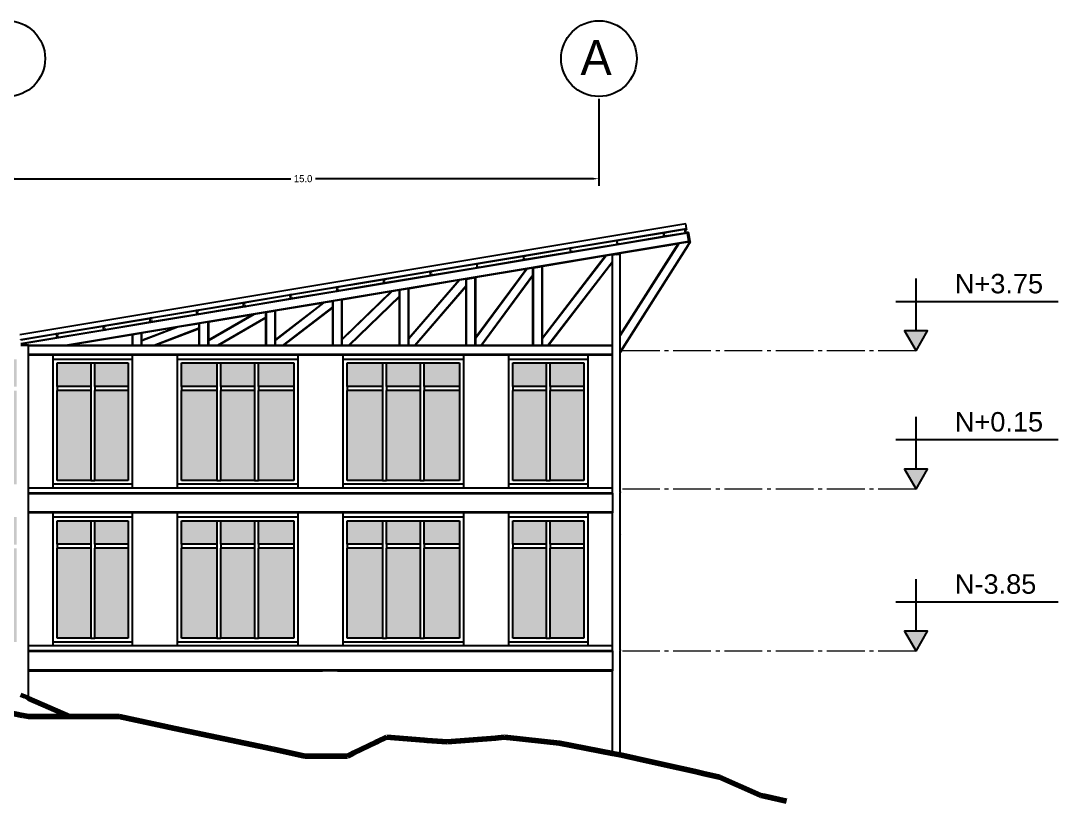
# Model space of a CAD drawing. Header units: metres. Extents: x -57 to 501, y 45 to 307.
# Drawn here: x 127.84 to 154.14, y 287.4 to 307.17 of the extents above; entities that cross this region are included whole.
import ezdxf

# ---------------------------------------------------------------- set-up
doc = ezdxf.new("R2010")
doc.units = ezdxf.units.M
doc.linetypes.add('ACAD_ISO04W100', pattern=[30, 24, -3, 0, -3])
doc.layers.add('Acotación', color=250, linetype='Continuous', lineweight=9)
doc.layers.add('atras', color=7, linetype='Continuous')
doc.styles.add('Anotativo', font='arial.ttf')
doc.dimstyles.get("Standard").update_dxf_attribs({"dimtxt": 0.18, "dimasz": 0.18, "dimexe": 0.18, "dimexo": 0.0625, "dimgap": 0.09, "dimtad": 0, "dimtih": 1, "dimtoh": 1, "dimdec": 1, "dimzin": 0, "dimdsep": 46, "dimtxsty": 'Standard', "dimcen": 0.09, "dimadec": 0, "dimazin": 0, "dimtfac": 1, "dimtdec": 1, "dimtofl": 0, "dimtmove": 0, "dimatfit": 3, "dimfxl": 1, "dimtolj": 1, "dimtzin": 0, "dimarcsym": 0})

# ---------------------------------------------------------------- blocks, each defined once
blk = doc.blocks.new('*D6')
at = {"layer": 'atras', "color": 0, "lineweight": -2, "transparency": 16777216}
for p, q in [((127.496, 305.19), (127.496, 302.989)), ((142.496, 305.19), (142.496, 302.989)), ((127.676, 303.169), (134.681, 303.169)), ((142.316, 303.169), (135.311, 303.169))]:
    blk.add_line(p, q, dxfattribs=at)
at = {"layer": 'atras', "color": 0, "transparency": 16777216}
for points in [[(127.676, 303.199), (127.676, 303.139), (127.496, 303.169)], [(142.316, 303.199), (142.316, 303.139), (142.496, 303.169)]]:
    blk.add_solid(points, dxfattribs=at)
at = {"layer": 'Defpoints', "color": 0, "transparency": 16777216}
for p in [(127.496, 305.252), (142.496, 305.252), (142.496, 303.169)]:
    blk.add_point(p, dxfattribs=at)
at = {"layer": 'atras', "color": 0, "transparency": 16777216, "insert": (134.996, 303.169), "char_height": 0.18, "attachment_point": 5}
blk.add_mtext('\\A1;15.0', dxfattribs=at)

msp = doc.modelspace()

# ---------------------------------------------------------------- hatches: boundary and pattern name
at = {"layer": 'atras', "true_color": 0x939598}
h = msp.add_hatch(color=252, dxfattribs=at)
h.dxf.hatch_style = 1
h.paths.add_polyline_path([(150.83, 299.312), (150.244, 299.312), (150.537, 298.805)])
at = {"layer": 'atras'}
h = msp.add_hatch(color=256, dxfattribs=at)
h.dxf.hatch_style = 1
h.set_gradient(color1=(199, 200, 202), name='HEMISPHERICAL')
h.paths.add_polyline_path([(111.212, 298.501), (110.362, 298.501), (110.362, 297.907), (111.212, 297.907)])
h.paths.add_polyline_path([(112.162, 298.501), (111.312, 298.501), (111.312, 297.907), (112.162, 297.907)])
h.paths.add_polyline_path([(111.212, 297.807), (110.362, 297.807), (110.362, 295.527), (111.212, 295.527)])
h.paths.add_polyline_path([(112.162, 297.807), (111.312, 297.807), (111.312, 295.527), (112.162, 295.527)])
h.paths.add_polyline_path([(114.412, 298.501), (113.512, 298.501), (113.512, 297.907), (114.412, 297.907)])
h.paths.add_polyline_path([(115.362, 298.501), (114.512, 298.501), (114.512, 297.907), (115.362, 297.907)])
h.paths.add_polyline_path([(116.362, 298.501), (115.462, 298.501), (115.462, 297.907), (116.362, 297.907)])
h.paths.add_polyline_path([(114.412, 297.807), (113.512, 297.807), (113.512, 295.527), (114.412, 295.527)])
h.paths.add_polyline_path([(115.362, 297.807), (114.512, 297.807), (114.512, 295.527), (115.362, 295.527)])
h.paths.add_polyline_path([(116.362, 297.807), (115.462, 297.807), (115.462, 295.527), (116.362, 295.527)])
h.paths.add_polyline_path([(118.612, 297.807), (117.712, 297.807), (117.712, 295.527), (118.612, 295.527)])
h.paths.add_polyline_path([(119.562, 297.807), (118.712, 297.807), (118.712, 295.527), (119.562, 295.527)])
h.paths.add_polyline_path([(120.562, 297.807), (119.662, 297.807), (119.662, 295.527), (120.562, 295.527)])
h.paths.add_polyline_path([(120.562, 298.501), (119.662, 298.501), (119.662, 297.907), (120.562, 297.907)])
h.paths.add_polyline_path([(119.562, 298.501), (118.712, 298.501), (118.712, 297.907), (119.562, 297.907)])
h.paths.add_polyline_path([(118.612, 298.501), (117.712, 298.501), (117.712, 297.907), (118.612, 297.907)])
h.paths.add_polyline_path([(114.412, 294.505), (113.512, 294.505), (113.512, 294.309), (114.412, 294.131)])
h.paths.add_polyline_path([(115.362, 294.505), (114.512, 294.505), (114.512, 294.111), (115.362, 293.944)])
h.paths.add_polyline_path([(116.362, 294.505), (115.462, 294.505), (115.462, 293.924), (115.528, 293.911), (116.362, 293.911)])
h.paths.add_polyline_path([(118.612, 294.505), (117.712, 294.505), (117.712, 293.911), (118.612, 293.911)])
h.paths.add_polyline_path([(119.562, 294.505), (118.712, 294.505), (118.712, 293.911), (119.562, 293.911)])
h.paths.add_polyline_path([(120.562, 294.505), (119.662, 294.505), (119.662, 293.911), (120.562, 293.911)])
h.paths.add_polyline_path([(120.562, 293.811), (119.662, 293.811), (119.662, 292.833), (119.987, 292.725), (120.553, 292.543), (120.562, 292.54)])
h.paths.add_polyline_path([(119.562, 293.811), (118.712, 293.811), (118.712, 293.15), (119.562, 292.867)])
h.paths.add_polyline_path([(118.612, 293.811), (117.712, 293.811), (117.712, 293.483), (118.612, 293.183)])
h.paths.add_polyline_path([(122.762, 298.501), (121.912, 298.501), (121.912, 297.907), (122.762, 297.907)])
h.paths.add_polyline_path([(123.712, 298.501), (122.862, 298.501), (122.862, 297.907), (123.712, 297.907)])
h.paths.add_polyline_path([(122.762, 297.807), (121.912, 297.807), (121.912, 295.527), (122.762, 295.527)])
h.paths.add_polyline_path([(123.712, 297.807), (122.862, 297.807), (122.862, 295.527), (123.712, 295.527)])
h.paths.add_polyline_path([(122.762, 294.505), (121.912, 294.505), (121.912, 293.911), (122.762, 293.911)])
h.paths.add_polyline_path([(123.712, 294.505), (122.862, 294.505), (122.862, 293.911), (123.712, 293.911)])
h.paths.add_polyline_path([(122.762, 293.811), (121.912, 293.811), (121.912, 292.087), (122.762, 291.802)])
h.paths.add_polyline_path([(123.712, 293.811), (122.862, 293.811), (122.862, 291.768), (123.533, 291.543), (123.568, 291.531), (123.712, 291.531)])
h.paths.add_polyline_path([(125.672, 298.591), (125.666, 298.591), (124.737, 298.591), (124.737, 297.897), (124.743, 297.897), (125.672, 297.897)])
h.paths.add_polyline_path([(126.708, 298.591), (126.696, 298.591), (125.772, 298.591), (125.772, 297.897), (125.778, 297.897), (126.696, 297.897), (126.708, 297.897)])
h.paths.add_polyline_path([(127.737, 298.591), (126.808, 298.591), (126.808, 297.897), (127.725, 297.897), (127.737, 297.897)])
h.paths.add_polyline_path([(129.612, 298.501), (128.762, 298.501), (128.762, 297.907), (129.612, 297.907)])
h.paths.add_polyline_path([(130.562, 298.501), (129.712, 298.501), (129.712, 297.907), (130.562, 297.907)])
h.paths.add_polyline_path([(130.562, 297.807), (129.712, 297.807), (129.712, 295.527), (130.562, 295.527)])
h.paths.add_polyline_path([(129.612, 297.807), (128.762, 297.807), (128.762, 295.527), (129.612, 295.527)])
h.paths.add_polyline_path([(127.737, 297.797), (126.808, 297.797), (126.808, 295.427), (127.737, 295.427)])
h.paths.add_polyline_path([(126.708, 297.797), (126.702, 297.797), (125.772, 297.797), (125.772, 295.427), (126.708, 295.427)])
h.paths.add_polyline_path([(125.672, 297.797), (125.666, 297.797), (124.737, 297.797), (124.737, 295.427), (124.83, 295.427), (125.672, 295.427)])
h.paths.add_polyline_path([(125.672, 294.143), (125.672, 294.496), (125.672, 294.527), (125.672, 294.543), (125.672, 294.595), (125.666, 294.595), (124.737, 294.595), (124.737, 293.901), (124.743, 293.901), (125.672, 293.901)])
h.paths.add_polyline_path([(126.708, 294.179), (126.708, 294.416), (126.708, 294.543), (126.708, 294.595), (126.696, 294.595), (125.772, 294.595), (125.772, 293.901), (125.778, 293.901), (126.696, 293.901), (126.708, 293.901), (126.708, 293.944)])
h.paths.add_polyline_path([(127.737, 294.306), (127.737, 294.543), (127.737, 294.595), (127.725, 294.595), (126.808, 294.595), (126.808, 293.901), (127.725, 293.901), (127.737, 293.901)])
h.paths.add_polyline_path([(125.672, 293.459), (125.672, 293.495), (125.672, 293.543), (125.672, 293.801), (125.666, 293.801), (124.743, 293.801), (124.737, 293.801), (124.737, 291.431), (125.666, 291.431), (125.672, 291.431), (125.672, 291.489), (125.672, 291.518), (125.672, 291.67), (125.672, 291.921), (125.672, 291.957), (125.672, 292.308), (125.672, 292.41), (125.672, 292.543), (125.672, 292.947), (125.672, 293.009), (125.672, 293.069), (125.672, 293.111)])
h.paths.add_polyline_path([(126.708, 293.199), (126.708, 293.348), (126.708, 293.543), (126.708, 293.801), (126.702, 293.801), (125.778, 293.801), (125.772, 293.801), (125.772, 291.431), (126.702, 291.431), (126.708, 291.431), (126.708, 291.488), (126.708, 291.819), (126.708, 291.854), (126.708, 291.973), (126.708, 292.219), (126.708, 292.543), (126.708, 292.772), (126.708, 292.852), (126.708, 292.892), (126.708, 292.95)])
h.paths.add_polyline_path([(127.737, 293.801), (126.808, 293.801), (126.808, 291.431), (127.737, 291.431)])
h.paths.add_polyline_path([(129.612, 294.505), (128.762, 294.505), (128.762, 293.911), (129.612, 293.911)])
h.paths.add_polyline_path([(130.562, 294.505), (129.712, 294.505), (129.712, 293.911), (130.562, 293.911)])
h.paths.add_polyline_path([(129.612, 293.811), (128.762, 293.811), (128.762, 291.531), (129.612, 291.531)])
h.paths.add_polyline_path([(130.562, 293.811), (129.712, 293.811), (129.712, 291.531), (130.562, 291.531)])
h.paths.add_polyline_path([(132.812, 298.501), (131.912, 298.501), (131.912, 297.907), (132.812, 297.907)])
h.paths.add_polyline_path([(133.762, 298.501), (132.912, 298.501), (132.912, 297.907), (133.762, 297.907)])
h.paths.add_polyline_path([(134.762, 298.501), (133.862, 298.501), (133.862, 297.907), (134.762, 297.907)])
h.paths.add_polyline_path([(137.012, 298.501), (136.112, 298.501), (136.112, 297.907), (137.012, 297.907)])
h.paths.add_polyline_path([(137.962, 298.501), (137.112, 298.501), (137.112, 297.907), (137.962, 297.907)])
h.paths.add_polyline_path([(141.162, 298.501), (140.312, 298.501), (140.312, 297.907), (141.162, 297.907)])
h.paths.add_polyline_path([(138.962, 298.501), (138.062, 298.501), (138.062, 297.907), (138.962, 297.907)])
h.paths.add_polyline_path([(142.112, 298.501), (141.262, 298.501), (141.262, 297.907), (142.112, 297.907)])
h.paths.add_polyline_path([(142.112, 297.807), (141.262, 297.807), (141.262, 295.527), (142.112, 295.527)])
h.paths.add_polyline_path([(141.162, 297.807), (140.312, 297.807), (140.312, 295.527), (141.162, 295.527)])
h.paths.add_polyline_path([(138.962, 297.807), (138.062, 297.807), (138.062, 295.527), (138.962, 295.527)])
h.paths.add_polyline_path([(137.962, 297.807), (137.112, 297.807), (137.112, 295.527), (137.962, 295.527)])
h.paths.add_polyline_path([(137.012, 297.807), (136.112, 297.807), (136.112, 295.527), (137.012, 295.527)])
h.paths.add_polyline_path([(134.762, 297.807), (133.862, 297.807), (133.862, 295.527), (134.762, 295.527)])
h.paths.add_polyline_path([(133.762, 297.807), (132.912, 297.807), (132.912, 295.527), (133.762, 295.527)])
h.paths.add_polyline_path([(132.812, 297.807), (131.912, 297.807), (131.912, 295.527), (132.812, 295.527)])
h.paths.add_polyline_path([(132.812, 294.505), (131.912, 294.505), (131.912, 293.911), (132.812, 293.911)])
h.paths.add_polyline_path([(133.762, 294.505), (132.912, 294.505), (132.912, 293.911), (133.762, 293.911)])
h.paths.add_polyline_path([(134.762, 294.505), (133.862, 294.505), (133.862, 293.911), (134.762, 293.911)])
h.paths.add_polyline_path([(134.762, 293.811), (133.862, 293.811), (133.862, 291.531), (134.762, 291.531)])
h.paths.add_polyline_path([(133.762, 293.811), (132.912, 293.811), (132.912, 291.531), (133.762, 291.531)])
h.paths.add_polyline_path([(132.812, 293.811), (131.912, 293.811), (131.912, 291.531), (132.812, 291.531)])
h.paths.add_polyline_path([(137.012, 294.505), (136.112, 294.505), (136.112, 293.911), (137.012, 293.911)])
h.paths.add_polyline_path([(137.962, 294.505), (137.112, 294.505), (137.112, 293.911), (137.962, 293.911)])
h.paths.add_polyline_path([(138.962, 294.505), (138.062, 294.505), (138.062, 293.911), (138.962, 293.911)])
h.paths.add_polyline_path([(138.962, 293.811), (138.062, 293.811), (138.062, 291.531), (138.962, 291.531)])
h.paths.add_polyline_path([(137.962, 293.811), (137.112, 293.811), (137.112, 291.531), (137.962, 291.531)])
h.paths.add_polyline_path([(137.012, 293.811), (136.112, 293.811), (136.112, 291.531), (137.012, 291.531)])
h.paths.add_polyline_path([(141.162, 294.505), (140.312, 294.505), (140.312, 293.911), (141.162, 293.911)])
h.paths.add_polyline_path([(142.112, 294.505), (141.262, 294.505), (141.262, 293.911), (142.112, 293.911)])
h.paths.add_polyline_path([(142.112, 293.811), (141.262, 293.811), (141.262, 291.531), (142.112, 291.531)])
h.paths.add_polyline_path([(141.162, 293.811), (140.312, 293.811), (140.312, 291.531), (141.162, 291.531)])
at = {"layer": 'atras', "true_color": 0x939598}
h = msp.add_hatch(color=252, dxfattribs=at)
h.dxf.hatch_style = 1
h.paths.add_polyline_path([(150.83, 295.812), (150.244, 295.812), (150.537, 295.305)])
h = msp.add_hatch(color=252, dxfattribs=at)
h.dxf.hatch_style = 1
h.paths.add_polyline_path([(150.83, 291.702), (150.244, 291.702), (150.537, 291.195)])

# ---------------------------------------------------------------- linework, layer by layer
at = {"layer": 'Acotación', "color": 252, "linetype": 'ACAD_ISO04W100', "ltscale": 0.04, "true_color": 0x939598}
for p, q in [((150.537, 298.805), (143.095, 298.805)), ((150.537, 295.305), (143.095, 295.305)), ((150.537, 291.195), (143.095, 291.195))]:
    msp.add_line(p, q, dxfattribs=at)
at = {"layer": 'atras', "color": 251, "true_color": 0x636466}
for p, q in [((144.698, 302.024), (127.818, 299.211)), ((144.718, 301.906), (144.698, 302.024)), ((144.737, 301.792), (127.837, 298.975)), ((127.838, 299.093), (144.718, 301.906)), ((142.991, 301.612), (144.125, 301.801)), ((144.141, 301.703), (143.007, 301.514)), ((144.174, 301.81), (144.125, 301.801)), ((144.125, 301.801), (144.141, 301.703)), ((144.17, 301.804), (144.131, 301.797)), ((144.131, 301.797), (144.146, 301.709)), ((144.141, 301.703), (144.191, 301.711)), ((144.146, 301.709), (144.185, 301.715)), ((144.174, 301.784), (144.17, 301.804)), ((144.174, 301.81), (144.669, 301.892)), ((144.178, 301.785), (144.174, 301.81)), ((144.178, 301.785), (144.174, 301.784)), ((144.182, 301.735), (144.187, 301.736)), ((144.185, 301.715), (144.182, 301.735)), ((144.191, 301.711), (144.187, 301.736)), ((144.686, 301.793), (144.191, 301.711)), ((144.719, 301.9), (144.669, 301.892)), ((144.669, 301.892), (144.686, 301.793)), ((144.715, 301.895), (144.675, 301.888)), ((144.675, 301.888), (144.69, 301.799)), ((144.686, 301.793), (144.735, 301.802)), ((144.69, 301.799), (144.729, 301.806)), ((144.718, 301.875), (144.715, 301.895)), ((144.719, 301.9), (144.718, 301.906)), ((144.723, 301.876), (144.718, 301.875)), ((144.723, 301.876), (144.719, 301.9)), ((144.726, 301.826), (144.731, 301.826)), ((144.729, 301.806), (144.726, 301.826)), ((144.735, 301.802), (144.731, 301.826)), ((144.736, 301.795), (144.735, 301.802)), ((144.775, 301.802), (144.736, 301.795)), ((144.737, 301.792), (144.736, 301.795)), ((144.738, 301.786), (144.737, 301.792)), ((144.777, 301.792), (144.738, 301.786)), ((144.773, 301.575), (144.738, 301.786)), ((144.777, 301.792), (144.775, 301.802)), ((144.813, 301.575), (144.777, 301.792)), ((144.773, 301.575), (128.97, 298.941)), ((141.807, 301.415), (142.941, 301.604)), ((142.958, 301.505), (141.823, 301.316)), ((142.991, 301.612), (142.941, 301.604)), ((142.941, 301.604), (142.958, 301.505)), ((142.987, 301.607), (142.947, 301.6)), ((142.947, 301.6), (142.962, 301.511)), ((142.958, 301.505), (143.007, 301.514)), ((142.962, 301.511), (143.001, 301.518)), ((142.99, 301.587), (142.987, 301.607)), ((142.995, 301.588), (142.99, 301.587)), ((142.995, 301.588), (142.991, 301.612)), ((142.998, 301.538), (143.003, 301.538)), ((143.001, 301.518), (142.998, 301.538)), ((143.007, 301.514), (143.003, 301.538)), ((144.518, 301.522), (143.035, 301.275)), ((144.509, 301.514), (143.037, 299.193)), ((144.497, 301.512), (143.037, 299.212)), ((144.758, 301.494), (143.037, 298.782)), ((144.751, 301.465), (143.037, 298.764)), ((144.497, 301.512), (144.509, 301.514)), ((144.509, 301.514), (144.516, 301.515)), ((144.518, 301.522), (144.516, 301.515)), ((144.516, 301.515), (144.516, 301.515)), ((144.528, 301.524), (144.518, 301.522)), ((144.764, 301.563), (144.528, 301.524)), ((144.814, 301.565), (144.751, 301.465)), ((144.758, 301.494), (144.751, 301.465)), ((144.801, 301.563), (144.758, 301.494)), ((144.773, 301.558), (144.758, 301.494)), ((144.775, 301.565), (144.764, 301.563)), ((144.774, 301.568), (144.773, 301.575)), ((144.815, 301.565), (144.773, 301.558)), ((144.775, 301.565), (144.773, 301.558)), ((144.773, 301.558), (144.801, 301.563)), ((144.773, 301.558), (144.773, 301.558)), ((144.813, 301.575), (144.774, 301.568)), ((144.775, 301.565), (144.774, 301.568)), ((144.801, 301.563), (144.814, 301.565)), ((144.815, 301.565), (144.813, 301.575)), ((144.814, 301.565), (144.815, 301.565)), ((144.814, 301.565), (144.815, 301.565)), ((144.814, 301.565), (144.815, 301.565)), ((139.44, 301.021), (140.574, 301.21)), ((140.623, 301.218), (140.574, 301.21)), ((140.574, 301.21), (140.59, 301.111)), ((140.619, 301.212), (140.58, 301.205)), ((140.58, 301.205), (140.595, 301.117)), ((140.623, 301.192), (140.619, 301.212)), ((140.623, 301.218), (141.758, 301.407)), ((140.627, 301.193), (140.623, 301.218)), ((140.627, 301.193), (140.623, 301.192)), ((141.774, 301.308), (140.64, 301.119)), ((142.676, 301.215), (141.064, 299.122)), ((142.662, 301.213), (141.064, 300.947)), ((142.656, 301.205), (141.104, 299.19)), ((141.758, 301.407), (141.774, 301.308)), ((141.763, 301.403), (141.778, 301.314)), ((141.774, 301.308), (141.823, 301.316)), ((141.778, 301.314), (141.818, 301.321)), ((141.818, 301.321), (141.814, 301.34)), ((141.823, 301.316), (141.819, 301.341)), ((142.835, 301.242), (142.676, 301.215)), ((143.035, 301.275), (142.835, 301.242)), ((142.837, 301.232), (142.835, 301.242)), ((142.937, 301.249), (142.837, 301.232)), ((142.837, 301.063), (142.837, 301.232)), ((142.937, 301.249), (142.987, 301.257)), ((142.987, 301.257), (142.997, 301.259)), ((142.997, 301.259), (143.037, 301.265)), ((142.997, 301.259), (142.997, 301.259)), ((143.037, 301.269), (143.035, 301.275)), ((143.037, 301.265), (143.037, 301.269)), ((143.037, 299.212), (143.037, 301.265)), ((143.037, 301.265), (143.037, 301.265)), ((138.256, 300.823), (139.39, 301.012)), ((139.407, 300.914), (138.272, 300.725)), ((139.44, 301.021), (139.39, 301.012)), ((139.39, 301.012), (139.407, 300.914)), ((139.436, 301.015), (139.396, 301.008)), ((139.396, 301.008), (139.411, 300.919)), ((139.407, 300.914), (139.456, 300.922)), ((139.411, 300.919), (139.45, 300.926)), ((139.439, 300.995), (139.436, 301.015)), ((139.444, 300.996), (139.439, 300.995)), ((139.444, 300.996), (139.44, 301.021)), ((139.447, 300.946), (139.452, 300.947)), ((139.45, 300.926), (139.447, 300.946)), ((139.456, 300.922), (139.452, 300.947)), ((140.59, 301.111), (139.456, 300.922)), ((140.59, 301.111), (140.64, 301.119)), ((140.595, 301.117), (140.634, 301.123)), ((140.631, 301.143), (140.636, 301.144)), ((140.634, 301.123), (140.631, 301.143)), ((140.64, 301.119), (140.636, 301.144)), ((140.834, 300.908), (141.054, 300.945)), ((141.054, 300.945), (141.064, 300.947)), ((141.054, 298.941), (141.054, 300.945)), ((141.064, 300.94), (141.064, 300.947)), ((141.064, 299.138), (141.064, 300.94)), ((142.837, 301.063), (141.203, 298.941)), ((142.757, 300.943), (141.216, 298.941)), ((142.837, 301.047), (142.767, 300.956)), ((142.837, 301.047), (142.837, 301.063)), ((142.837, 298.941), (142.837, 301.047)), ((137.072, 300.626), (138.207, 300.815)), ((138.223, 300.716), (137.089, 300.527)), ((138.256, 300.823), (138.207, 300.815)), ((138.207, 300.815), (138.223, 300.716)), ((138.252, 300.817), (138.212, 300.811)), ((138.212, 300.811), (138.227, 300.722)), ((138.255, 300.798), (138.252, 300.817)), ((138.26, 300.799), (138.255, 300.798)), ((138.26, 300.799), (138.256, 300.823)), ((139.362, 298.941), (139.362, 300.663)), ((140.668, 300.881), (139.372, 299.126)), ((140.654, 300.878), (139.372, 300.665)), ((139.372, 299.143), (139.372, 300.658)), ((140.649, 300.871), (139.412, 299.197)), ((140.824, 300.721), (139.509, 298.941)), ((140.824, 300.705), (139.521, 298.941)), ((140.654, 300.878), (140.649, 300.871)), ((140.668, 300.881), (140.654, 300.878)), ((140.824, 300.907), (140.668, 300.881)), ((140.824, 300.907), (140.834, 300.908)), ((140.824, 300.721), (140.824, 300.907)), ((140.824, 298.941), (140.824, 300.651)), ((140.834, 298.941), (140.834, 300.908)), ((134.705, 300.231), (135.839, 300.42)), ((135.889, 300.429), (135.839, 300.42)), ((135.839, 300.42), (135.856, 300.322)), ((135.885, 300.423), (135.845, 300.416)), ((135.845, 300.416), (135.86, 300.328)), ((135.888, 300.403), (135.885, 300.423)), ((135.893, 300.404), (135.888, 300.403)), ((135.889, 300.429), (137.023, 300.618)), ((135.893, 300.404), (135.889, 300.429)), ((137.039, 300.519), (135.905, 300.33)), ((137.023, 300.618), (137.039, 300.519)), ((137.029, 300.614), (137.044, 300.525)), ((137.039, 300.519), (137.089, 300.527)), ((137.044, 300.525), (137.083, 300.531)), ((137.071, 300.6), (137.068, 300.62)), ((137.076, 300.601), (137.071, 300.6)), ((137.076, 300.601), (137.072, 300.626)), ((137.08, 300.551), (137.085, 300.552)), ((137.083, 300.531), (137.08, 300.551)), ((137.089, 300.527), (137.085, 300.552)), ((138.962, 300.596), (137.679, 299.11)), ((138.947, 300.594), (137.679, 300.382)), ((138.94, 300.586), (137.719, 299.171)), ((139.132, 300.456), (137.825, 298.941)), ((139.132, 300.441), (137.838, 298.941)), ((138.947, 300.594), (138.94, 300.586)), ((138.962, 300.596), (138.947, 300.594)), ((139.132, 300.625), (138.962, 300.596)), ((139.132, 300.456), (139.132, 300.625)), ((139.132, 300.441), (139.132, 300.456)), ((139.132, 300.409), (139.132, 300.441)), ((139.132, 300.394), (139.132, 300.409)), ((139.132, 298.941), (139.132, 300.394)), ((139.142, 298.941), (139.142, 300.626)), ((133.521, 300.034), (134.656, 300.223)), ((134.672, 300.125), (133.538, 299.935)), ((134.705, 300.231), (134.656, 300.223)), ((134.656, 300.223), (134.672, 300.125)), ((134.701, 300.226), (134.661, 300.219)), ((134.661, 300.219), (134.676, 300.13)), ((134.672, 300.125), (134.721, 300.133)), ((134.676, 300.13), (134.716, 300.137)), ((134.704, 300.206), (134.701, 300.226)), ((134.709, 300.207), (134.704, 300.206)), ((134.709, 300.207), (134.705, 300.231)), ((134.712, 300.157), (134.717, 300.157)), ((134.716, 300.137), (134.712, 300.157)), ((134.721, 300.133), (134.717, 300.157)), ((135.856, 300.322), (134.721, 300.133)), ((135.856, 300.322), (135.905, 300.33)), ((135.86, 300.328), (135.899, 300.334)), ((135.896, 300.354), (135.901, 300.355)), ((135.899, 300.334), (135.896, 300.354)), ((135.905, 300.33), (135.901, 300.355)), ((137.247, 300.31), (135.987, 299.094)), ((137.23, 300.308), (135.987, 300.1)), ((137.222, 300.3), (136.027, 299.146)), ((137.439, 300.189), (136.145, 298.941)), ((137.439, 300.176), (136.16, 298.941)), ((137.23, 300.308), (137.222, 300.3)), ((137.247, 300.31), (137.23, 300.308)), ((137.439, 300.342), (137.247, 300.31)), ((137.449, 300.344), (137.439, 300.342)), ((137.439, 300.189), (137.439, 300.342)), ((137.439, 300.176), (137.439, 300.189)), ((137.439, 300.151), (137.439, 300.176)), ((137.439, 300.137), (137.439, 300.151)), ((137.439, 298.941), (137.439, 300.137)), ((137.669, 300.381), (137.449, 300.344)), ((137.449, 298.941), (137.449, 300.344)), ((137.679, 300.382), (137.669, 300.381)), ((137.669, 298.941), (137.669, 300.381)), ((137.679, 300.376), (137.679, 300.382)), ((137.679, 299.125), (137.679, 300.376)), ((132.338, 299.837), (133.472, 300.026)), ((133.488, 299.927), (132.354, 299.738)), ((133.521, 300.034), (133.472, 300.026)), ((133.472, 300.026), (133.488, 299.927)), ((133.517, 300.028), (133.478, 300.022)), ((133.478, 300.022), (133.493, 299.933)), ((133.488, 299.927), (133.538, 299.935)), ((133.493, 299.933), (133.532, 299.94)), ((133.52, 300.009), (133.517, 300.028)), ((133.525, 300.009), (133.52, 300.009)), ((133.525, 300.009), (133.521, 300.034)), ((133.529, 299.959), (133.534, 299.96)), ((133.532, 299.94), (133.529, 299.959)), ((133.538, 299.935), (133.534, 299.96)), ((135.516, 300.022), (134.294, 299.08)), ((135.496, 300.019), (134.294, 299.818)), ((135.485, 300.01), (134.334, 299.123)), ((135.747, 299.921), (134.475, 298.941)), ((135.747, 299.909), (134.491, 298.941)), ((135.496, 300.019), (135.485, 300.01)), ((135.516, 300.022), (135.496, 300.019)), ((135.747, 300.06), (135.516, 300.022)), ((135.757, 300.062), (135.747, 300.06)), ((135.747, 299.921), (135.747, 300.06)), ((135.747, 299.909), (135.747, 299.921)), ((135.747, 299.89), (135.747, 299.909)), ((135.747, 299.878), (135.747, 299.89)), ((135.747, 298.941), (135.747, 299.878)), ((135.977, 300.099), (135.757, 300.062)), ((135.757, 298.941), (135.757, 300.062)), ((135.987, 300.1), (135.977, 300.099)), ((135.977, 298.941), (135.977, 300.099)), ((135.987, 300.094), (135.987, 300.1)), ((135.987, 299.108), (135.987, 300.094)), ((129.97, 299.442), (131.105, 299.631)), ((131.154, 299.64), (131.105, 299.631)), ((131.105, 299.631), (131.121, 299.533)), ((131.15, 299.634), (131.11, 299.627)), ((131.11, 299.627), (131.125, 299.538)), ((131.153, 299.614), (131.15, 299.634)), ((131.158, 299.615), (131.153, 299.614)), ((131.154, 299.64), (132.288, 299.829)), ((131.158, 299.615), (131.154, 299.64)), ((132.305, 299.73), (131.17, 299.541)), ((132.338, 299.837), (132.288, 299.829)), ((132.288, 299.829), (132.305, 299.73)), ((132.334, 299.831), (132.294, 299.825)), ((132.294, 299.825), (132.309, 299.736)), ((132.305, 299.73), (132.354, 299.738)), ((132.309, 299.736), (132.348, 299.742)), ((132.337, 299.811), (132.334, 299.831)), ((132.342, 299.812), (132.337, 299.811)), ((132.342, 299.812), (132.338, 299.837)), ((132.345, 299.762), (132.35, 299.763)), ((132.348, 299.742), (132.345, 299.762)), ((132.354, 299.738), (132.35, 299.763)), ((133.744, 299.727), (132.602, 299.068)), ((133.716, 299.722), (132.602, 299.536)), ((133.7, 299.713), (132.642, 299.102)), ((134.054, 299.651), (132.822, 298.941)), ((134.054, 299.64), (132.842, 298.941)), ((133.716, 299.722), (133.7, 299.713)), ((133.744, 299.727), (133.716, 299.722)), ((134.054, 299.778), (133.744, 299.727)), ((134.064, 299.78), (134.054, 299.778)), ((134.054, 299.651), (134.054, 299.778)), ((134.054, 299.64), (134.054, 299.651)), ((134.054, 299.628), (134.054, 299.64)), ((134.054, 299.617), (134.054, 299.628)), ((134.054, 298.941), (134.054, 299.617)), ((134.284, 299.817), (134.064, 299.78)), ((134.064, 298.941), (134.064, 299.78)), ((134.294, 299.818), (134.284, 299.817)), ((134.284, 298.941), (134.284, 299.817)), ((134.294, 299.812), (134.294, 299.818)), ((134.294, 299.092), (134.294, 299.812)), ((128.787, 299.245), (129.921, 299.434)), ((129.937, 299.335), (128.803, 299.146)), ((129.97, 299.442), (129.921, 299.434)), ((129.921, 299.434), (129.937, 299.335)), ((129.966, 299.437), (129.927, 299.43)), ((129.927, 299.43), (129.941, 299.341)), ((129.937, 299.335), (129.987, 299.344)), ((129.941, 299.341), (129.981, 299.348)), ((129.969, 299.417), (129.966, 299.437)), ((129.974, 299.418), (129.969, 299.417)), ((129.974, 299.418), (129.97, 299.442)), ((129.978, 299.367), (129.983, 299.368)), ((129.981, 299.348), (129.978, 299.367)), ((129.987, 299.344), (129.983, 299.368)), ((131.121, 299.533), (129.987, 299.344)), ((131.815, 299.405), (130.909, 299.059)), ((131.766, 299.397), (130.909, 299.254)), ((131.735, 299.385), (130.949, 299.085)), ((131.121, 299.533), (131.17, 299.541)), ((131.125, 299.538), (131.165, 299.545)), ((131.161, 299.565), (131.166, 299.566)), ((131.165, 299.545), (131.161, 299.565)), ((131.17, 299.541), (131.166, 299.566)), ((132.362, 299.378), (131.218, 298.941)), ((132.362, 299.368), (131.245, 298.941)), ((131.766, 299.397), (131.735, 299.385)), ((131.815, 299.405), (131.766, 299.397)), ((132.362, 299.496), (131.815, 299.405)), ((132.372, 299.498), (132.362, 299.496)), ((132.362, 299.378), (132.362, 299.496)), ((132.362, 299.368), (132.362, 299.378)), ((132.362, 299.363), (132.362, 299.368)), ((132.362, 299.352), (132.362, 299.363)), ((132.362, 298.941), (132.362, 299.352)), ((132.592, 299.535), (132.372, 299.498)), ((132.372, 298.941), (132.372, 299.498)), ((132.602, 299.536), (132.592, 299.535)), ((132.592, 298.941), (132.592, 299.535)), ((132.602, 299.53), (132.602, 299.536)), ((132.602, 299.079), (132.602, 299.53)), ((128.754, 299.138), (127.837, 298.985)), ((127.837, 299.098), (127.838, 299.093)), ((127.839, 299.087), (127.838, 299.093)), ((127.839, 299.087), (128.737, 299.237)), ((128.787, 299.245), (128.737, 299.237)), ((128.737, 299.237), (128.754, 299.138)), ((128.782, 299.239), (128.743, 299.233)), ((128.743, 299.233), (128.758, 299.144)), ((128.754, 299.138), (128.803, 299.146)), ((128.758, 299.144), (128.797, 299.15)), ((128.786, 299.22), (128.782, 299.239)), ((128.791, 299.22), (128.786, 299.22)), ((128.791, 299.22), (128.787, 299.245)), ((128.794, 299.17), (128.799, 299.171)), ((128.797, 299.15), (128.794, 299.17)), ((128.803, 299.146), (128.799, 299.171)), ((130.669, 299.214), (129.03, 298.941)), ((130.679, 299.216), (130.669, 299.214)), ((130.669, 299.207), (130.669, 299.214)), ((130.669, 298.941), (130.669, 299.207)), ((130.899, 299.252), (130.679, 299.216)), ((130.679, 298.941), (130.679, 299.216)), ((130.909, 299.254), (130.899, 299.252)), ((130.899, 298.941), (130.899, 299.252)), ((130.909, 299.247), (130.909, 299.254)), ((130.909, 299.069), (130.909, 299.247)), ((130.939, 299.081), (130.909, 299.069)), ((130.949, 299.085), (130.939, 299.081)), ((132.632, 299.097), (132.602, 299.079)), ((132.602, 299.079), (132.602, 299.068)), ((132.642, 299.102), (132.632, 299.097)), ((134.324, 299.116), (134.294, 299.092)), ((134.294, 299.092), (134.294, 299.08)), ((134.294, 298.941), (134.294, 299.08)), ((134.334, 299.123), (134.324, 299.116)), ((136.017, 299.137), (135.987, 299.108)), ((135.987, 299.108), (135.987, 299.094)), ((135.987, 298.941), (135.987, 299.094)), ((136.027, 299.146), (136.017, 299.137)), ((137.709, 299.16), (137.679, 299.125)), ((137.679, 299.125), (137.679, 299.11)), ((137.679, 298.941), (137.679, 299.11)), ((137.719, 299.171), (137.709, 299.16)), ((139.402, 299.184), (139.372, 299.143)), ((139.372, 299.143), (139.372, 299.126)), ((139.372, 298.941), (139.372, 299.126)), ((139.412, 299.197), (139.402, 299.184)), ((141.094, 299.177), (141.064, 299.138)), ((141.064, 299.138), (141.064, 299.122)), ((141.064, 298.941), (141.064, 299.122)), ((141.104, 299.19), (141.094, 299.177)), ((143.037, 299.193), (143.037, 299.212)), ((143.037, 298.782), (143.037, 299.193)), ((128.037, 298.951), (127.837, 298.951)), ((127.937, 298.941), (127.837, 298.941)), ((128.037, 298.941), (127.937, 298.941)), ((128.037, 298.941), (128.037, 298.951)), ((128.97, 298.941), (128.037, 298.941)), ((128.037, 298.931), (128.037, 298.941)), ((142.837, 298.931), (128.037, 298.931)), ((128.037, 298.711), (128.037, 298.931)), ((129.03, 298.941), (128.97, 298.941)), ((129.07, 298.941), (129.03, 298.941)), ((130.669, 298.941), (129.07, 298.941)), ((130.669, 298.941), (130.679, 298.941)), ((130.899, 298.941), (130.679, 298.941)), ((130.899, 298.941), (130.909, 298.941)), ((130.909, 299.069), (130.909, 299.059)), ((130.909, 298.941), (130.909, 299.059)), ((131.218, 298.941), (130.909, 298.941)), ((131.218, 298.941), (131.245, 298.941)), ((131.258, 298.941), (131.245, 298.941)), ((131.285, 298.941), (131.258, 298.941)), ((132.362, 298.941), (131.285, 298.941)), ((132.362, 298.941), (132.372, 298.941)), ((132.592, 298.941), (132.372, 298.941)), ((132.592, 298.941), (132.602, 298.941)), ((132.602, 298.941), (132.602, 299.068)), ((132.822, 298.941), (132.602, 298.941)), ((132.822, 298.941), (132.842, 298.941)), ((132.862, 298.941), (132.842, 298.941)), ((132.882, 298.941), (132.862, 298.941)), ((134.054, 298.941), (132.882, 298.941)), ((134.054, 298.941), (134.064, 298.941)), ((134.284, 298.941), (134.064, 298.941)), ((134.284, 298.941), (134.294, 298.941)), ((134.475, 298.941), (134.294, 298.941)), ((134.475, 298.941), (134.491, 298.941)), ((134.515, 298.941), (134.491, 298.941)), ((134.531, 298.941), (134.515, 298.941)), ((135.747, 298.941), (134.531, 298.941)), ((135.747, 298.941), (135.757, 298.941)), ((135.977, 298.941), (135.757, 298.941)), ((135.977, 298.941), (135.987, 298.941)), ((136.145, 298.941), (135.987, 298.941)), ((136.145, 298.941), (136.16, 298.941)), ((136.185, 298.941), (136.16, 298.941)), ((136.2, 298.941), (136.185, 298.941)), ((137.439, 298.941), (136.2, 298.941)), ((137.439, 298.941), (137.449, 298.941)), ((137.669, 298.941), (137.449, 298.941)), ((137.669, 298.941), (137.679, 298.941)), ((137.825, 298.941), (137.679, 298.941)), ((137.825, 298.941), (137.838, 298.941)), ((137.865, 298.941), (137.838, 298.941)), ((137.878, 298.941), (137.865, 298.941)), ((139.132, 298.941), (137.878, 298.941)), ((139.132, 298.941), (139.142, 298.941)), ((139.362, 298.941), (139.142, 298.941)), ((139.362, 298.941), (139.372, 298.941)), ((139.509, 298.941), (139.372, 298.941)), ((139.509, 298.941), (139.521, 298.941)), ((139.549, 298.941), (139.521, 298.941)), ((139.561, 298.941), (139.549, 298.941)), ((140.824, 298.941), (139.561, 298.941)), ((140.824, 298.941), (140.834, 298.941)), ((141.054, 298.941), (140.834, 298.941)), ((141.054, 298.941), (141.064, 298.941)), ((141.203, 298.941), (141.064, 298.941)), ((141.203, 298.941), (141.216, 298.941)), ((141.243, 298.941), (141.216, 298.941)), ((141.256, 298.941), (141.243, 298.941)), ((142.757, 298.941), (141.256, 298.941)), ((142.767, 298.941), (142.757, 298.941)), ((142.837, 298.941), (142.767, 298.941)), ((142.837, 298.931), (142.837, 298.941)), ((142.837, 298.711), (142.837, 298.931)), ((128.037, 298.701), (128.037, 298.711)), ((142.837, 298.711), (128.037, 298.711)), ((142.837, 298.701), (128.037, 298.701)), ((128.037, 298.697), (128.037, 298.701)), ((128.662, 298.697), (128.037, 298.697)), ((128.037, 295.327), (128.037, 298.697)), ((128.662, 298.601), (128.662, 298.697)), ((128.662, 298.601), (130.662, 298.601)), ((128.662, 295.427), (128.662, 298.601)), ((131.812, 298.697), (130.662, 298.697)), ((130.662, 298.697), (130.662, 298.601)), ((130.662, 298.601), (130.662, 295.427)), ((131.812, 298.601), (131.812, 298.697)), ((131.812, 295.427), (131.812, 298.601)), ((131.812, 298.601), (134.862, 298.601)), ((136.012, 298.697), (134.862, 298.697)), ((134.862, 298.697), (134.862, 298.601)), ((134.862, 298.601), (134.862, 295.427)), ((136.012, 298.601), (136.012, 298.697)), ((136.012, 295.427), (136.012, 298.601)), ((136.012, 298.601), (139.062, 298.601)), ((140.212, 298.697), (139.062, 298.697)), ((139.062, 298.697), (139.062, 298.601)), ((139.062, 298.601), (139.062, 295.427)), ((140.212, 298.601), (140.212, 298.697)), ((140.212, 298.601), (142.212, 298.601)), ((140.212, 295.427), (140.212, 298.601)), ((142.837, 298.697), (142.212, 298.697)), ((142.212, 298.697), (142.212, 298.601)), ((142.212, 298.601), (142.212, 295.427)), ((142.837, 298.701), (142.837, 298.711)), ((142.837, 298.701), (142.837, 298.697)), ((142.837, 295.327), (142.837, 298.697)), ((143.037, 298.764), (143.037, 298.782)), ((143.037, 295.327), (143.037, 298.764)), ((128.762, 297.907), (128.762, 298.501)), ((128.762, 298.501), (129.612, 298.501)), ((129.612, 298.501), (129.712, 298.501)), ((129.612, 298.501), (129.612, 297.907)), ((129.712, 297.907), (129.712, 298.501)), ((129.712, 298.501), (130.562, 298.501)), ((130.562, 298.501), (130.562, 297.907)), ((131.912, 297.907), (131.912, 298.501)), ((131.912, 298.501), (132.812, 298.501)), ((132.812, 298.501), (132.912, 298.501)), ((132.812, 298.501), (132.812, 297.907)), ((132.912, 298.501), (133.762, 298.501)), ((132.912, 297.907), (132.912, 298.501)), ((133.762, 298.501), (133.862, 298.501)), ((133.762, 298.501), (133.762, 297.907)), ((133.862, 297.907), (133.862, 298.501)), ((133.862, 298.501), (134.762, 298.501)), ((134.762, 298.501), (134.762, 297.907)), ((136.112, 297.907), (136.112, 298.501)), ((136.112, 298.501), (137.012, 298.501)), ((137.012, 298.501), (137.112, 298.501)), ((137.012, 298.501), (137.012, 297.907)), ((137.112, 298.501), (137.962, 298.501)), ((137.112, 297.907), (137.112, 298.501)), ((137.962, 298.501), (137.962, 297.907)), ((137.962, 298.501), (138.062, 298.501)), ((138.062, 297.907), (138.062, 298.501)), ((138.062, 298.501), (138.962, 298.501)), ((138.962, 298.501), (138.962, 297.907)), ((140.312, 297.907), (140.312, 298.501)), ((140.312, 298.501), (141.162, 298.501)), ((141.162, 298.501), (141.262, 298.501)), ((141.162, 298.501), (141.162, 297.907)), ((141.262, 297.907), (141.262, 298.501)), ((141.262, 298.501), (142.112, 298.501)), ((142.112, 298.501), (142.112, 297.907)), ((129.612, 297.907), (128.762, 297.907)), ((128.762, 297.907), (128.762, 297.807)), ((129.612, 297.807), (128.762, 297.807)), ((128.762, 295.527), (128.762, 297.807)), ((129.612, 297.907), (129.612, 297.807)), ((129.612, 297.807), (129.612, 295.527)), ((130.562, 297.907), (129.712, 297.907)), ((129.712, 297.907), (129.712, 297.807)), ((130.562, 297.807), (129.712, 297.807)), ((129.712, 295.527), (129.712, 297.807)), ((130.562, 297.907), (130.562, 297.807)), ((130.562, 297.807), (130.562, 295.527)), ((132.812, 297.907), (131.912, 297.907)), ((131.912, 297.907), (131.912, 297.807)), ((132.812, 297.807), (131.912, 297.807)), ((131.912, 295.527), (131.912, 297.807)), ((132.812, 297.907), (132.812, 297.807)), ((132.812, 297.807), (132.812, 295.527)), ((133.762, 297.907), (132.912, 297.907)), ((132.912, 297.907), (132.912, 297.807)), ((133.762, 297.807), (132.912, 297.807)), ((132.912, 295.527), (132.912, 297.807)), ((133.762, 297.907), (133.762, 297.807)), ((133.762, 297.807), (133.762, 295.527)), ((134.762, 297.907), (133.862, 297.907)), ((133.862, 297.907), (133.862, 297.807)), ((134.762, 297.807), (133.862, 297.807)), ((133.862, 295.527), (133.862, 297.807)), ((134.762, 297.907), (134.762, 297.807)), ((134.762, 297.807), (134.762, 295.527)), ((137.012, 297.907), (136.112, 297.907)), ((136.112, 297.907), (136.112, 297.807)), ((137.012, 297.807), (136.112, 297.807)), ((136.112, 295.527), (136.112, 297.807)), ((137.012, 297.907), (137.012, 297.807)), ((137.012, 297.807), (137.012, 295.527)), ((137.962, 297.907), (137.112, 297.907)), ((137.112, 297.907), (137.112, 297.807)), ((137.962, 297.807), (137.112, 297.807)), ((137.112, 295.527), (137.112, 297.807)), ((137.962, 297.907), (137.962, 297.807)), ((137.962, 297.807), (137.962, 295.527)), ((138.962, 297.907), (138.062, 297.907)), ((138.062, 297.907), (138.062, 297.807)), ((138.962, 297.807), (138.062, 297.807)), ((138.062, 295.527), (138.062, 297.807)), ((138.962, 297.907), (138.962, 297.807)), ((138.962, 297.807), (138.962, 295.527)), ((141.162, 297.907), (140.312, 297.907)), ((140.312, 297.907), (140.312, 297.807)), ((141.162, 297.807), (140.312, 297.807)), ((140.312, 295.527), (140.312, 297.807)), ((141.162, 297.907), (141.162, 297.807)), ((141.162, 297.807), (141.162, 295.527)), ((142.112, 297.907), (141.262, 297.907)), ((141.262, 297.907), (141.262, 297.807)), ((142.112, 297.807), (141.262, 297.807)), ((141.262, 295.527), (141.262, 297.807)), ((142.112, 297.907), (142.112, 297.807)), ((142.112, 297.807), (142.112, 295.527)), ((130.662, 295.427), (128.662, 295.427)), ((128.662, 295.327), (128.662, 295.427)), ((129.612, 295.527), (128.762, 295.527)), ((129.612, 295.527), (129.712, 295.527)), ((130.562, 295.527), (129.712, 295.527)), ((130.662, 295.427), (130.662, 295.327)), ((134.862, 295.427), (131.812, 295.427)), ((131.812, 295.327), (131.812, 295.427)), ((132.812, 295.527), (131.912, 295.527)), ((132.812, 295.527), (132.912, 295.527)), ((133.762, 295.527), (132.912, 295.527)), ((133.762, 295.527), (133.862, 295.527)), ((134.762, 295.527), (133.862, 295.527)), ((134.862, 295.427), (134.862, 295.327)), ((139.062, 295.427), (136.012, 295.427)), ((136.012, 295.327), (136.012, 295.427)), ((137.012, 295.527), (136.112, 295.527)), ((137.012, 295.527), (137.112, 295.527)), ((137.962, 295.527), (137.112, 295.527)), ((137.962, 295.527), (138.062, 295.527)), ((138.962, 295.527), (138.062, 295.527)), ((139.062, 295.427), (139.062, 295.327)), ((142.212, 295.427), (140.212, 295.427)), ((140.212, 295.327), (140.212, 295.427)), ((141.162, 295.527), (140.312, 295.527)), ((141.162, 295.527), (141.262, 295.527)), ((142.112, 295.527), (141.262, 295.527)), ((142.212, 295.427), (142.212, 295.327)), ((128.662, 295.327), (128.037, 295.327)), ((128.037, 295.232), (128.037, 295.327)), ((128.037, 295.216), (128.037, 295.232)), ((128.037, 295.201), (128.037, 295.216)), ((142.837, 295.201), (128.037, 295.201)), ((128.037, 295.185), (128.037, 295.201)), ((142.837, 295.185), (128.037, 295.185)), ((128.037, 294.717), (128.037, 295.185)), ((130.662, 295.327), (128.662, 295.327)), ((131.812, 295.327), (130.662, 295.327)), ((134.862, 295.327), (131.812, 295.327)), ((136.012, 295.327), (134.862, 295.327)), ((139.062, 295.327), (136.012, 295.327)), ((140.212, 295.327), (139.062, 295.327)), ((142.212, 295.327), (140.212, 295.327)), ((142.837, 295.327), (142.212, 295.327)), ((142.837, 295.232), (142.837, 295.327)), ((142.837, 295.216), (142.837, 295.232)), ((142.837, 295.201), (142.837, 295.216)), ((142.837, 295.201), (142.837, 295.185)), ((142.837, 295.185), (142.837, 294.717)), ((143.037, 295.232), (143.037, 295.327)), ((143.037, 295.232), (143.037, 295.216)), ((143.037, 295.201), (143.037, 295.216)), ((143.037, 295.158), (143.037, 295.201)), ((143.037, 294.192), (143.037, 295.158)), ((142.837, 294.717), (128.037, 294.717)), ((128.037, 294.701), (128.037, 294.717)), ((128.662, 294.701), (128.037, 294.701)), ((128.037, 291.331), (128.037, 294.701)), ((128.662, 294.605), (128.662, 294.701)), ((130.662, 294.701), (128.662, 294.701)), ((128.662, 294.605), (130.662, 294.605)), ((128.662, 291.431), (128.662, 294.605)), ((130.662, 294.701), (130.662, 294.605)), ((131.812, 294.701), (130.662, 294.701)), ((130.662, 294.605), (130.662, 291.431)), ((131.812, 294.605), (131.812, 294.701)), ((134.862, 294.701), (131.812, 294.701)), ((131.812, 291.431), (131.812, 294.605)), ((131.812, 294.605), (134.862, 294.605)), ((134.862, 294.701), (134.862, 294.605)), ((136.012, 294.701), (134.862, 294.701)), ((134.862, 294.605), (134.862, 291.431)), ((136.012, 294.605), (136.012, 294.701)), ((139.062, 294.701), (136.012, 294.701)), ((136.012, 291.431), (136.012, 294.605)), ((136.012, 294.605), (139.062, 294.605)), ((139.062, 294.701), (139.062, 294.605)), ((140.212, 294.701), (139.062, 294.701)), ((139.062, 294.605), (139.062, 291.431)), ((140.212, 294.605), (140.212, 294.701)), ((142.212, 294.701), (140.212, 294.701)), ((140.212, 294.605), (142.212, 294.605)), ((140.212, 291.431), (140.212, 294.605)), ((142.212, 294.701), (142.212, 294.605)), ((142.837, 294.701), (142.212, 294.701)), ((142.212, 294.605), (142.212, 291.431)), ((142.837, 294.717), (142.837, 294.701)), ((142.837, 291.331), (142.837, 294.701)), ((128.762, 293.911), (128.762, 294.505)), ((128.762, 294.505), (129.612, 294.505)), ((129.612, 294.505), (129.712, 294.505)), ((129.612, 294.505), (129.612, 293.911)), ((129.712, 293.911), (129.712, 294.505)), ((129.712, 294.505), (130.562, 294.505)), ((130.562, 294.505), (130.562, 293.911)), ((131.912, 293.911), (131.912, 294.505)), ((131.912, 294.505), (132.812, 294.505)), ((132.812, 294.505), (132.912, 294.505)), ((132.812, 294.505), (132.812, 293.911)), ((132.912, 294.505), (133.762, 294.505)), ((132.912, 293.911), (132.912, 294.505)), ((133.762, 294.505), (133.862, 294.505)), ((133.762, 294.505), (133.762, 293.911)), ((133.862, 293.911), (133.862, 294.505)), ((133.862, 294.505), (134.762, 294.505)), ((134.762, 294.505), (134.762, 293.911)), ((136.112, 293.911), (136.112, 294.505)), ((136.112, 294.505), (137.012, 294.505)), ((137.012, 294.505), (137.112, 294.505)), ((137.012, 294.505), (137.012, 293.911)), ((137.112, 294.505), (137.962, 294.505)), ((137.112, 293.911), (137.112, 294.505)), ((137.962, 294.505), (137.962, 293.911)), ((137.962, 294.505), (138.062, 294.505)), ((138.062, 293.911), (138.062, 294.505)), ((138.062, 294.505), (138.962, 294.505)), ((138.962, 294.505), (138.962, 293.911)), ((140.312, 293.911), (140.312, 294.505)), ((140.312, 294.505), (141.162, 294.505)), ((141.162, 294.505), (141.262, 294.505)), ((141.162, 294.505), (141.162, 293.911)), ((141.262, 293.911), (141.262, 294.505)), ((141.262, 294.505), (142.112, 294.505)), ((142.112, 294.505), (142.112, 293.911)), ((143.037, 294.149), (143.037, 294.192)), ((143.039, 294.156), (143.037, 294.149)), ((143.037, 292.801), (143.037, 294.149)), ((129.612, 293.911), (128.762, 293.911)), ((128.762, 293.911), (128.762, 293.811)), ((129.612, 293.811), (128.762, 293.811)), ((128.762, 291.531), (128.762, 293.811)), ((129.612, 293.911), (129.612, 293.811)), ((129.612, 293.811), (129.612, 291.531)), ((130.562, 293.911), (129.712, 293.911)), ((129.712, 293.911), (129.712, 293.811)), ((130.562, 293.811), (129.712, 293.811)), ((129.712, 291.531), (129.712, 293.811)), ((130.562, 293.911), (130.562, 293.811)), ((130.562, 293.811), (130.562, 291.531)), ((132.812, 293.911), (131.912, 293.911)), ((131.912, 293.911), (131.912, 293.811)), ((132.812, 293.811), (131.912, 293.811)), ((131.912, 291.531), (131.912, 293.811)), ((132.812, 293.911), (132.812, 293.811)), ((132.812, 293.811), (132.812, 291.531)), ((133.762, 293.911), (132.912, 293.911)), ((132.912, 293.911), (132.912, 293.811)), ((133.762, 293.811), (132.912, 293.811)), ((132.912, 291.531), (132.912, 293.811)), ((133.762, 293.911), (133.762, 293.811)), ((133.762, 293.811), (133.762, 291.531)), ((134.762, 293.911), (133.862, 293.911)), ((133.862, 293.911), (133.862, 293.811)), ((134.762, 293.811), (133.862, 293.811)), ((133.862, 291.531), (133.862, 293.811)), ((134.762, 293.911), (134.762, 293.811)), ((134.762, 293.811), (134.762, 291.531)), ((137.012, 293.911), (136.112, 293.911)), ((136.112, 293.911), (136.112, 293.811)), ((137.012, 293.811), (136.112, 293.811)), ((136.112, 291.531), (136.112, 293.811)), ((137.012, 293.911), (137.012, 293.811)), ((137.012, 293.811), (137.012, 291.531)), ((137.962, 293.911), (137.112, 293.911)), ((137.112, 293.911), (137.112, 293.811)), ((137.962, 293.811), (137.112, 293.811)), ((137.112, 291.531), (137.112, 293.811)), ((137.962, 293.911), (137.962, 293.811)), ((137.962, 293.811), (137.962, 291.531)), ((138.962, 293.911), (138.062, 293.911)), ((138.062, 293.911), (138.062, 293.811)), ((138.962, 293.811), (138.062, 293.811)), ((138.062, 291.531), (138.062, 293.811)), ((138.962, 293.911), (138.962, 293.811)), ((138.962, 293.811), (138.962, 291.531)), ((141.162, 293.911), (140.312, 293.911)), ((140.312, 293.911), (140.312, 293.811)), ((141.162, 293.811), (140.312, 293.811)), ((140.312, 291.531), (140.312, 293.811)), ((141.162, 293.911), (141.162, 293.811)), ((141.162, 293.811), (141.162, 291.531)), ((142.112, 293.911), (141.262, 293.911)), ((141.262, 293.911), (141.262, 293.811)), ((142.112, 293.811), (141.262, 293.811)), ((141.262, 291.531), (141.262, 293.811)), ((142.112, 293.911), (142.112, 293.811)), ((142.112, 293.811), (142.112, 291.531)), ((143.037, 292.543), (143.037, 292.801)), ((143.037, 291.876), (143.037, 292.543)), ((143.037, 291.657), (143.037, 291.876)), ((129.612, 291.531), (128.762, 291.531)), ((129.612, 291.531), (129.712, 291.531)), ((130.562, 291.531), (129.712, 291.531)), ((132.812, 291.531), (131.912, 291.531)), ((132.812, 291.531), (132.912, 291.531)), ((133.762, 291.531), (132.912, 291.531)), ((133.762, 291.531), (133.862, 291.531)), ((134.762, 291.531), (133.862, 291.531)), ((137.012, 291.531), (136.112, 291.531)), ((137.012, 291.531), (137.112, 291.531)), ((137.962, 291.531), (137.112, 291.531)), ((137.962, 291.531), (138.062, 291.531)), ((138.962, 291.531), (138.062, 291.531)), ((141.162, 291.531), (140.312, 291.531)), ((141.162, 291.531), (141.262, 291.531)), ((142.112, 291.531), (141.262, 291.531)), ((143.037, 291.543), (143.037, 291.657)), ((143.037, 291.331), (143.037, 291.543)), ((128.662, 291.331), (128.037, 291.331)), ((128.037, 291.236), (128.037, 291.331)), ((128.037, 291.22), (128.037, 291.236)), ((128.037, 291.205), (128.037, 291.22)), ((142.837, 291.205), (128.037, 291.205)), ((128.037, 291.189), (128.037, 291.205)), ((142.837, 291.189), (128.037, 291.189)), ((128.037, 290.721), (128.037, 291.189)), ((130.662, 291.431), (128.662, 291.431)), ((128.662, 291.331), (128.662, 291.431)), ((130.662, 291.331), (128.662, 291.331)), ((130.662, 291.431), (130.662, 291.331)), ((131.812, 291.331), (130.662, 291.331)), ((134.862, 291.431), (131.812, 291.431)), ((131.812, 291.331), (131.812, 291.431)), ((134.862, 291.331), (131.812, 291.331)), ((134.862, 291.431), (134.862, 291.331)), ((136.012, 291.331), (134.862, 291.331)), ((139.062, 291.431), (136.012, 291.431)), ((136.012, 291.331), (136.012, 291.431)), ((139.062, 291.331), (136.012, 291.331)), ((139.062, 291.431), (139.062, 291.331)), ((140.212, 291.331), (139.062, 291.331)), ((142.212, 291.431), (140.212, 291.431)), ((140.212, 291.331), (140.212, 291.431)), ((142.212, 291.331), (140.212, 291.331)), ((142.212, 291.431), (142.212, 291.331)), ((142.837, 291.331), (142.212, 291.331)), ((142.837, 291.236), (142.837, 291.331)), ((142.837, 291.22), (142.837, 291.236)), ((142.837, 291.205), (142.837, 291.22)), ((142.837, 291.205), (142.837, 291.189)), ((142.837, 291.189), (142.837, 290.721)), ((143.037, 291.268), (143.037, 291.331)), ((143.037, 291.236), (143.037, 291.268)), ((143.037, 291.236), (143.037, 291.22)), ((143.037, 291.169), (143.037, 291.22)), ((143.037, 291.092), (143.037, 291.169)), ((143.037, 290.589), (143.037, 291.092)), ((142.837, 290.721), (128.037, 290.721)), ((128.037, 290.705), (128.037, 290.721)), ((128.037, 290.351), (128.037, 290.705)), ((128.037, 290.705), (129.144, 290.705)), ((129.144, 290.705), (134.432, 290.705)), ((134.432, 290.705), (135.485, 290.705)), ((135.866, 290.705), (135.485, 290.705)), ((135.866, 290.705), (136.017, 290.705)), ((136.017, 290.705), (136.211, 290.705)), ((136.211, 290.705), (141.422, 290.705)), ((141.422, 290.705), (142.837, 290.705)), ((142.837, 290.721), (142.837, 290.705)), ((142.837, 290.603), (142.837, 290.705)), ((142.837, 290.358), (142.837, 290.603)), ((143.037, 290.358), (143.037, 290.589)), ((128.037, 290.004), (128.037, 290.351)), ((142.837, 289.892), (142.837, 290.358)), ((143.037, 289.92), (143.037, 290.358)), ((142.837, 289.097), (142.837, 289.892)), ((143.037, 289.103), (143.037, 289.92)), ((142.837, 288.61), (142.837, 289.097)), ((143.037, 288.571), (143.037, 289.103))]:
    msp.add_line(p, q, dxfattribs=at)
at = {"layer": 'atras', "lineweight": 25}
for p, q in [((141.807, 301.415), (141.758, 301.407)), ((141.803, 301.409), (141.763, 301.403)), ((141.806, 301.39), (141.803, 301.409)), ((141.811, 301.39), (141.806, 301.39)), ((141.811, 301.39), (141.807, 301.415)), ((141.814, 301.34), (141.819, 301.341)), ((142.662, 301.213), (142.656, 301.205)), ((142.676, 301.215), (142.662, 301.213)), ((142.767, 300.956), (142.757, 300.943)), ((138.223, 300.716), (138.272, 300.725)), ((138.227, 300.722), (138.267, 300.729)), ((138.263, 300.748), (138.268, 300.749)), ((138.267, 300.729), (138.263, 300.748)), ((138.272, 300.725), (138.268, 300.749)), ((139.142, 300.626), (139.362, 300.663)), ((139.362, 300.663), (139.372, 300.665)), ((139.372, 300.658), (139.372, 300.665)), ((140.824, 300.705), (140.824, 300.721)), ((140.824, 300.667), (140.824, 300.705)), ((140.824, 300.651), (140.824, 300.667)), ((137.072, 300.626), (137.023, 300.618)), ((137.068, 300.62), (137.029, 300.614)), ((139.132, 300.625), (139.142, 300.626))]:
    msp.add_line(p, q, dxfattribs=at)
at = {"layer": 'atras', "color": 252, "true_color": 0x939598}
for p, q in [((150.537, 299.312), (150.537, 300.637)), ((150.027, 300.059), (154.141, 300.059)), ((150.537, 295.812), (150.537, 297.137)), ((150.027, 296.559), (154.141, 296.559)), ((150.537, 291.702), (150.537, 293.027)), ((150.027, 292.449), (154.141, 292.449))]:
    msp.add_line(p, q, dxfattribs=at)
at = {"layer": 'atras', "lineweight": 60}
for p, q in [((127.937, 290.048), (127.837, 290.092)), ((128.037, 290.004), (127.937, 290.048))]:
    msp.add_line(p, q, dxfattribs=at)
at = {"layer": 'atras', "lineweight": 80}
for p, q in [((129.083, 289.543), (128.037, 290.004)), ((127.515, 289.644), (127.881, 289.573)), ((127.881, 289.573), (127.897, 289.57)), ((127.897, 289.57), (128.037, 289.543)), ((128.093, 289.543), (128.037, 289.543)), ((128.103, 289.543), (128.093, 289.543)), ((128.103, 289.543), (128.433, 289.543)), ((128.433, 289.543), (128.543, 289.543)), ((128.543, 289.543), (128.553, 289.543)), ((128.553, 289.543), (129.033, 289.543)), ((129.083, 289.543), (129.033, 289.543)), ((130.332, 289.543), (129.083, 289.543)), ((130.332, 289.543), (131.748, 289.244)), ((131.748, 289.244), (133.886, 288.792)), ((136.285, 288.62), (136.85, 288.894)), ((136.85, 288.894), (136.879, 288.908)), ((136.879, 288.908), (137.108, 289.019)), ((137.108, 289.019), (138.061, 288.945)), ((138.061, 288.945), (138.142, 288.939)), ((138.142, 288.939), (138.649, 288.9)), ((138.649, 288.9), (139.871, 288.999)), ((139.871, 288.999), (139.941, 289.005)), ((139.941, 289.005), (140.105, 289.018)), ((140.105, 289.018), (140.163, 289.012)), ((140.163, 289.012), (140.181, 289.01)), ((140.181, 289.01), (141.494, 288.869)), ((141.494, 288.869), (142.837, 288.61)), ((133.886, 288.792), (134.044, 288.758)), ((134.044, 288.758), (134.233, 288.717)), ((134.233, 288.717), (134.246, 288.714)), ((134.246, 288.714), (135.039, 288.543)), ((136.125, 288.543), (136.209, 288.584)), ((136.209, 288.584), (136.285, 288.62)), ((142.837, 288.61), (142.937, 288.591)), ((142.937, 288.591), (143.037, 288.571)), ((143.037, 288.571), (143.183, 288.543)), ((135.039, 288.543), (135.323, 288.543)), ((135.323, 288.543), (136.087, 288.543)), ((136.087, 288.543), (136.125, 288.543)), ((143.183, 288.543), (143.446, 288.484)), ((143.446, 288.484), (144.165, 288.321)), ((144.165, 288.321), (144.934, 288.148)), ((144.934, 288.148), (145.137, 288.102)), ((145.137, 288.102), (145.552, 288.008)), ((145.552, 288.008), (146.507, 287.584)), ((146.507, 287.584), (146.599, 287.543)), ((146.599, 287.543), (146.691, 287.523)), ((146.691, 287.523), (147.253, 287.397))]:
    msp.add_line(p, q, dxfattribs=at)
at = {"layer": 'atras', "color": 252, "true_color": 0x939598}
for points in [[(150.537, 298.805), (150.83, 299.312), (150.244, 299.312)], [(150.537, 295.305), (150.83, 295.812), (150.244, 295.812)], [(150.537, 291.195), (150.83, 291.702), (150.244, 291.702)]]:
    msp.add_lwpolyline(points, close=True, dxfattribs=at)
for centre in [(127.496, 306.211), (142.496, 306.211)]:
    msp.add_circle(centre, 0.959, dxfattribs=at)

# ---------------------------------------------------------------- texts
at = {"layer": 'atras', "color": 252, "true_color": 0x939598, "style": 'Anotativo'}
for s, p in [('N+3.75', (151.52, 300.264)), ('N+0.15', (151.52, 296.764)), ('N-3.85', (151.52, 292.654))]:
    msp.add_text(s, height=0.4923, dxfattribs=at).set_placement(p)
at = {"layer": 'atras', "color": 252, "true_color": 0x939598, "insert": (142.029, 306.683), "char_height": 0.886, "attachment_point": 1}
msp.add_mtext_dynamic_manual_height_columns('A', width=0.62671, gutter_width=4.429, heights=[0], dxfattribs=at)

# ---------------------------------------------------------------- dimensions: what is measured, and where the dimension line sits
at = {"layer": 'atras', "color": 252, "true_color": 0x939598}
dim = msp.add_linear_dim(base=(142.496, 303.169), p1=(127.496, 305.252), p2=(142.496, 305.252), dimstyle='Standard', dxfattribs=at)
dim.commit()
dim.dimension.update_dxf_attribs({"geometry": '*D6', "text_midpoint": (134.996, 303.169)})

doc.saveas('drawing.dxf')
